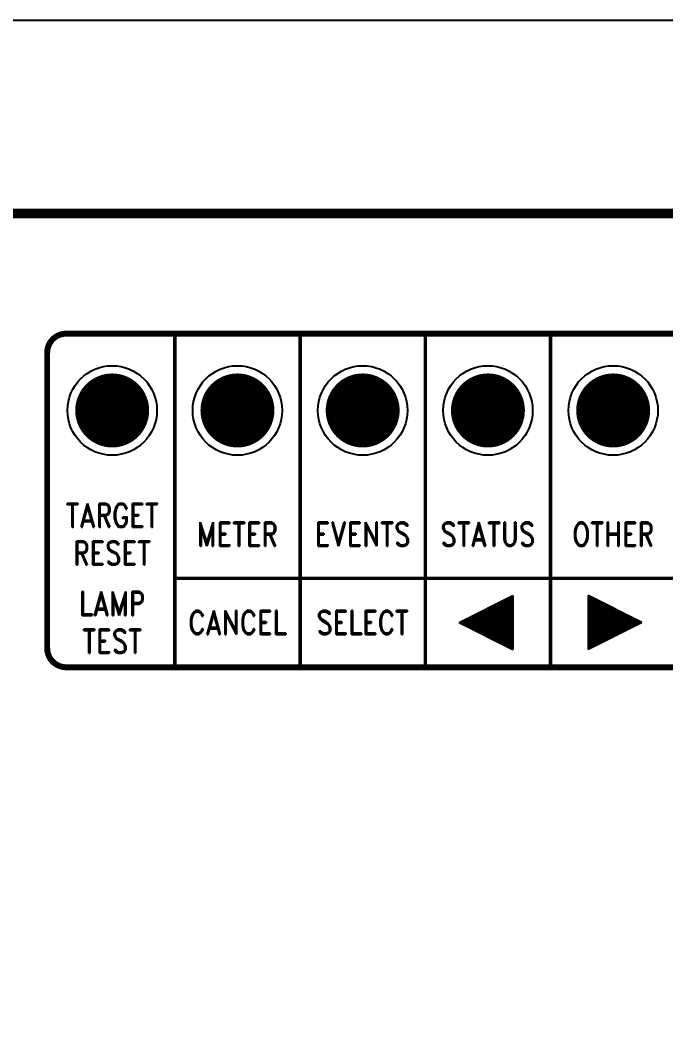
# Model space of a CAD drawing. Extents: x 1.9 to 21.6, y 4.1 to 12.9.
# Drawn here: x 8.864 to 11.571, y 8.717 to 12.917 of the extents above; entities that cross this region are included whole.
import ezdxf
from ezdxf.enums import TextEntityAlignment as Align

# ---------------------------------------------------------------- set-up
doc = ezdxf.new("R2010")
doc.units = 0
doc.header["$MEASUREMENT"] = 0
doc.layers.get('0').update_dxf_attribs({"linetype": 'CONTINUOUS'})
doc.styles.add('ROMAND', font='ROMAND', dxfattribs={"width": 0.875})

msp = doc.modelspace()

# ---------------------------------------------------------------- linework, layer by layer
msp.add_line((2, 12.917), (21.5, 12.917))
at = {"linetype": 'CONTINUOUS'}
for p, q in [((10.7046, 10.3939), (10.9296, 10.5064)), ((10.7754, 10.3585), (10.9171, 10.5002)), ((10.776, 10.3582), (10.9189, 10.5011)), ((10.7766, 10.3579), (10.9206, 10.502)), ((10.7772, 10.3576), (10.9224, 10.5028)), ((10.7778, 10.3573), (10.9242, 10.5037)), ((10.7784, 10.357), (10.9259, 10.5046)), ((10.779, 10.3568), (10.9277, 10.5055)), ((10.7796, 10.3565), (10.9295, 10.5064)), ((10.7801, 10.3562), (10.9296, 10.5056)), ((10.7807, 10.3559), (10.9296, 10.5047)), ((10.7813, 10.3556), (10.9296, 10.5038)), ((10.7819, 10.3553), (10.9296, 10.503)), ((10.7825, 10.355), (10.9296, 10.5021)), ((10.7831, 10.3547), (10.9296, 10.5012)), ((10.7837, 10.3544), (10.9296, 10.5003)), ((10.9296, 10.5064), (10.9296, 10.2814)), ((11.2454, 10.5064), (11.2454, 10.2814)), ((11.4704, 10.3939), (11.2454, 10.5064)), ((11.2454, 10.5059), (11.2458, 10.5063)), ((11.2454, 10.505), (11.2464, 10.506)), ((11.2454, 10.5041), (11.247, 10.5057)), ((11.2454, 10.5032), (11.2475, 10.5054)), ((11.2454, 10.5023), (11.2481, 10.5051)), ((11.2454, 10.5015), (11.2487, 10.5048)), ((11.2454, 10.5006), (11.2493, 10.5045)), ((11.2454, 10.4997), (11.2499, 10.5042)), ((11.2454, 10.4988), (11.2505, 10.5039)), ((11.2454, 10.4979), (11.2511, 10.5036)), ((11.2454, 10.497), (11.2517, 10.5033)), ((11.2454, 10.4962), (11.2523, 10.503)), ((11.2454, 10.4953), (11.2528, 10.5027)), ((11.2454, 10.4944), (11.2534, 10.5024)), ((11.2454, 10.4935), (11.254, 10.5021)), ((11.2454, 10.4926), (11.2546, 10.5018)), ((11.2454, 10.4917), (11.2552, 10.5015)), ((11.2454, 10.4909), (11.2558, 10.5012)), ((11.2454, 10.49), (11.2564, 10.5009)), ((11.2454, 10.4891), (11.257, 10.5007)), ((11.2454, 10.4882), (11.2576, 10.5004)), ((11.2454, 10.4873), (11.2582, 10.5001)), ((10.7477, 10.3724), (10.834, 10.4586)), ((10.7483, 10.3721), (10.8358, 10.4595)), ((10.7489, 10.3718), (10.8375, 10.4604)), ((10.7495, 10.3715), (10.8393, 10.4613)), ((10.7501, 10.3712), (10.8411, 10.4622)), ((10.7507, 10.3709), (10.8429, 10.4631)), ((10.7513, 10.3706), (10.8446, 10.4639)), ((10.7519, 10.3703), (10.8464, 10.4648)), ((10.7524, 10.37), (10.8482, 10.4657)), ((10.753, 10.3697), (10.8499, 10.4666)), ((10.7536, 10.3694), (10.8517, 10.4675)), ((10.7542, 10.3691), (10.8535, 10.4684)), ((10.7548, 10.3688), (10.8552, 10.4693)), ((10.7554, 10.3685), (10.857, 10.4701)), ((10.756, 10.3682), (10.8588, 10.471)), ((10.7566, 10.3679), (10.8605, 10.4719)), ((10.7572, 10.3677), (10.8623, 10.4728)), ((10.7577, 10.3674), (10.8641, 10.4737)), ((10.7583, 10.3671), (10.8658, 10.4746)), ((10.7589, 10.3668), (10.8676, 10.4754)), ((10.7595, 10.3665), (10.8694, 10.4763)), ((10.7601, 10.3662), (10.8711, 10.4772)), ((10.7607, 10.3659), (10.8729, 10.4781)), ((10.7613, 10.3656), (10.8747, 10.479)), ((10.7619, 10.3653), (10.8764, 10.4799)), ((10.7625, 10.365), (10.8782, 10.4807)), ((10.7631, 10.3647), (10.88, 10.4816)), ((10.7636, 10.3644), (10.8817, 10.4825)), ((10.7642, 10.3641), (10.8835, 10.4834)), ((10.7648, 10.3638), (10.8853, 10.4843)), ((10.7654, 10.3635), (10.887, 10.4852)), ((10.766, 10.3632), (10.8888, 10.486)), ((10.7666, 10.3629), (10.8906, 10.4869)), ((10.7672, 10.3626), (10.8923, 10.4878)), ((10.7678, 10.3623), (10.8941, 10.4887)), ((10.7684, 10.3621), (10.8959, 10.4896)), ((10.7689, 10.3618), (10.8977, 10.4905)), ((10.7695, 10.3615), (10.8994, 10.4914)), ((10.7701, 10.3612), (10.9012, 10.4922)), ((10.7707, 10.3609), (10.903, 10.4931)), ((10.7713, 10.3606), (10.9047, 10.494)), ((10.7719, 10.3603), (10.9065, 10.4949)), ((10.7725, 10.36), (10.9083, 10.4958)), ((10.7731, 10.3597), (10.91, 10.4967)), ((10.7737, 10.3594), (10.9118, 10.4975)), ((10.7742, 10.3591), (10.9136, 10.4984)), ((10.7748, 10.3588), (10.9153, 10.4993)), ((10.7843, 10.3541), (10.9296, 10.4994)), ((10.7849, 10.3538), (10.9296, 10.4985)), ((10.7854, 10.3535), (10.9296, 10.4977)), ((10.786, 10.3532), (10.9296, 10.4968)), ((10.7866, 10.3529), (10.9296, 10.4959)), ((10.7872, 10.3526), (10.9296, 10.495)), ((10.7878, 10.3523), (10.9296, 10.4941)), ((10.7884, 10.352), (10.9296, 10.4932)), ((10.789, 10.3517), (10.9296, 10.4924)), ((10.7896, 10.3514), (10.9296, 10.4915)), ((10.7902, 10.3512), (10.9296, 10.4906)), ((10.7907, 10.3509), (10.9296, 10.4897)), ((10.7913, 10.3506), (10.9296, 10.4888)), ((10.7919, 10.3503), (10.9296, 10.4879)), ((10.7925, 10.35), (10.9296, 10.4871)), ((10.7931, 10.3497), (10.9296, 10.4862)), ((10.7937, 10.3494), (10.9296, 10.4853)), ((10.7943, 10.3491), (10.9296, 10.4844)), ((10.7949, 10.3488), (10.9296, 10.4835)), ((10.7955, 10.3485), (10.9296, 10.4826)), ((10.7961, 10.3482), (10.9296, 10.4817)), ((10.7966, 10.3479), (10.9296, 10.4809)), ((10.7972, 10.3476), (10.9296, 10.48)), ((10.7978, 10.3473), (10.9296, 10.4791)), ((10.7984, 10.347), (10.9296, 10.4782)), ((10.799, 10.3467), (10.9296, 10.4773)), ((10.7996, 10.3464), (10.9296, 10.4764)), ((10.8002, 10.3461), (10.9296, 10.4756)), ((10.8008, 10.3458), (10.9296, 10.4747)), ((10.8014, 10.3456), (10.9296, 10.4738)), ((10.8019, 10.3453), (10.9296, 10.4729)), ((10.8025, 10.345), (10.9296, 10.472)), ((10.8031, 10.3447), (10.9296, 10.4711)), ((10.8037, 10.3444), (10.9296, 10.4703)), ((10.8043, 10.3441), (10.9296, 10.4694)), ((10.8049, 10.3438), (10.9296, 10.4685)), ((10.8055, 10.3435), (10.9296, 10.4676)), ((10.8061, 10.3432), (10.9296, 10.4667)), ((10.8067, 10.3429), (10.9296, 10.4658)), ((10.8072, 10.3426), (10.9296, 10.465)), ((10.8078, 10.3423), (10.9296, 10.4641)), ((10.8084, 10.342), (10.9296, 10.4632)), ((10.809, 10.3417), (10.9296, 10.4623)), ((10.8096, 10.3414), (10.9296, 10.4614)), ((10.8102, 10.3411), (10.9296, 10.4605)), ((10.8108, 10.3408), (10.9296, 10.4597)), ((10.8114, 10.3405), (10.9296, 10.4588)), ((11.2454, 10.4864), (11.2587, 10.4998)), ((11.2454, 10.4856), (11.2593, 10.4995)), ((11.2454, 10.4847), (11.2599, 10.4992)), ((11.2454, 10.4838), (11.2605, 10.4989)), ((11.2454, 10.4829), (11.2611, 10.4986)), ((11.2454, 10.482), (11.2617, 10.4983)), ((11.2454, 10.4811), (11.2623, 10.498)), ((11.2454, 10.4803), (11.2629, 10.4977)), ((11.2454, 10.4794), (11.2635, 10.4974)), ((11.2454, 10.4785), (11.264, 10.4971)), ((11.2454, 10.4776), (11.2646, 10.4968)), ((11.2454, 10.4767), (11.2652, 10.4965)), ((11.2454, 10.4758), (11.2658, 10.4962)), ((11.2454, 10.4749), (11.2664, 10.4959)), ((11.2454, 10.4741), (11.267, 10.4956)), ((11.2454, 10.4732), (11.2676, 10.4954)), ((11.2454, 10.4723), (11.2682, 10.4951)), ((11.2454, 10.4714), (11.2688, 10.4948)), ((11.2454, 10.4705), (11.2693, 10.4945)), ((11.2454, 10.4696), (11.2699, 10.4942)), ((11.2454, 10.4688), (11.2705, 10.4939)), ((11.2454, 10.4679), (11.2711, 10.4936)), ((11.2454, 10.467), (11.2717, 10.4933)), ((11.2454, 10.4661), (11.2723, 10.493)), ((11.2454, 10.4652), (11.2729, 10.4927)), ((11.2454, 10.4643), (11.2735, 10.4924)), ((11.2454, 10.4635), (11.2741, 10.4921)), ((11.2454, 10.4626), (11.2747, 10.4918)), ((11.2454, 10.4617), (11.2752, 10.4915)), ((11.2454, 10.4608), (11.2758, 10.4912)), ((11.2454, 10.4599), (11.2764, 10.4909)), ((11.2454, 10.459), (11.277, 10.4906)), ((11.2454, 10.4582), (11.2776, 10.4903)), ((11.2454, 10.4573), (11.2782, 10.49)), ((11.2454, 10.4564), (11.2788, 10.4898)), ((11.2454, 10.4555), (11.2794, 10.4895)), ((11.2454, 10.4546), (11.28, 10.4892)), ((11.2454, 10.4537), (11.2805, 10.4889)), ((11.2454, 10.4529), (11.2811, 10.4886)), ((11.2454, 10.452), (11.2817, 10.4883)), ((11.2454, 10.4511), (11.2823, 10.488)), ((11.2454, 10.4502), (11.2829, 10.4877)), ((11.2454, 10.4493), (11.2835, 10.4874)), ((11.2454, 10.4484), (11.2841, 10.4871)), ((11.2454, 10.4475), (11.2847, 10.4868)), ((11.2454, 10.4467), (11.2853, 10.4865)), ((11.2454, 10.4458), (11.2858, 10.4862)), ((11.2454, 10.4449), (11.2864, 10.4859)), ((11.2454, 10.444), (11.287, 10.4856)), ((11.2454, 10.4431), (11.2876, 10.4853)), ((11.2454, 10.4422), (11.2882, 10.485)), ((11.2454, 10.4414), (11.2888, 10.4847)), ((11.2454, 10.4405), (11.2894, 10.4844)), ((11.2454, 10.4396), (11.29, 10.4842)), ((11.2454, 10.4387), (11.2906, 10.4839)), ((11.2454, 10.4378), (11.2911, 10.4836)), ((11.2454, 10.4369), (11.2917, 10.4833)), ((11.2454, 10.4361), (11.2923, 10.483)), ((11.2454, 10.4352), (11.2929, 10.4827)), ((11.2454, 10.4343), (11.2935, 10.4824)), ((11.2454, 10.4334), (11.2941, 10.4821)), ((11.2454, 10.4325), (11.2947, 10.4818)), ((11.2454, 10.4316), (11.2953, 10.4815)), ((11.2454, 10.4308), (11.2959, 10.4812)), ((11.2454, 10.4299), (11.2965, 10.4809)), ((11.2454, 10.429), (11.297, 10.4806)), ((11.2454, 10.4281), (11.2976, 10.4803)), ((11.2454, 10.4272), (11.2982, 10.48)), ((11.2454, 10.4263), (11.2988, 10.4797)), ((11.2454, 10.4254), (11.2994, 10.4794)), ((11.2454, 10.4246), (11.3, 10.4791)), ((11.2454, 10.4237), (11.3006, 10.4789)), ((11.2454, 10.4228), (11.3012, 10.4786)), ((11.2454, 10.4219), (11.3018, 10.4783)), ((11.2454, 10.421), (11.3023, 10.478)), ((11.2454, 10.4201), (11.3029, 10.4777)), ((11.2454, 10.4193), (11.3035, 10.4774)), ((11.2454, 10.4184), (11.3041, 10.4771)), ((11.2454, 10.4175), (11.3047, 10.4768)), ((11.2454, 10.4166), (11.3053, 10.4765)), ((11.2454, 10.4157), (11.3059, 10.4762)), ((11.2454, 10.4148), (11.3065, 10.4759)), ((11.2454, 10.414), (11.3071, 10.4756)), ((11.2454, 10.4131), (11.3076, 10.4753)), ((11.2454, 10.4122), (11.3082, 10.475)), ((11.2454, 10.4113), (11.3088, 10.4747)), ((11.2454, 10.4104), (11.3094, 10.4744)), ((11.2454, 10.4095), (11.31, 10.4741)), ((11.2454, 10.4087), (11.3106, 10.4738)), ((11.2454, 10.4078), (11.3112, 10.4735)), ((11.2454, 10.4069), (11.3118, 10.4733)), ((11.2454, 10.406), (11.3124, 10.473)), ((11.2454, 10.4051), (11.313, 10.4727)), ((11.2454, 10.4042), (11.3135, 10.4724)), ((11.2454, 10.4034), (11.3141, 10.4721)), ((11.2454, 10.4025), (11.3147, 10.4718)), ((11.2454, 10.4016), (11.3153, 10.4715)), ((11.2454, 10.4007), (11.3159, 10.4712)), ((11.2454, 10.3998), (11.3165, 10.4709)), ((11.2454, 10.3989), (11.3171, 10.4706)), ((11.2454, 10.398), (11.3177, 10.4703)), ((11.2454, 10.3972), (11.3183, 10.47)), ((11.2454, 10.3963), (11.3188, 10.4697)), ((11.2454, 10.3954), (11.3194, 10.4694)), ((11.2454, 10.3945), (11.32, 10.4691)), ((11.2454, 10.3936), (11.3206, 10.4688)), ((11.2454, 10.3927), (11.3212, 10.4685)), ((11.2454, 10.3919), (11.3218, 10.4682)), ((11.2454, 10.391), (11.3224, 10.468)), ((11.2454, 10.3901), (11.323, 10.4677)), ((11.2454, 10.3892), (11.3236, 10.4674)), ((11.2454, 10.3883), (11.3241, 10.4671)), ((11.2454, 10.3874), (11.3247, 10.4668)), ((11.2454, 10.3866), (11.3253, 10.4665)), ((11.2454, 10.3857), (11.3259, 10.4662)), ((11.2454, 10.3848), (11.3265, 10.4659)), ((11.2454, 10.3839), (11.3271, 10.4656)), ((11.2454, 10.383), (11.3277, 10.4653)), ((11.2454, 10.3821), (11.3283, 10.465)), ((11.2454, 10.3813), (11.3289, 10.4647)), ((11.2454, 10.3804), (11.3295, 10.4644)), ((11.2454, 10.3795), (11.33, 10.4641)), ((11.2454, 10.3786), (11.3306, 10.4638)), ((11.2454, 10.3777), (11.3312, 10.4635)), ((11.2454, 10.3768), (11.3318, 10.4632)), ((11.2454, 10.376), (11.3324, 10.4629)), ((11.2454, 10.3751), (11.333, 10.4626)), ((11.2454, 10.3742), (11.3336, 10.4624)), ((11.2454, 10.3733), (11.3342, 10.4621)), ((11.2454, 10.3724), (11.3348, 10.4618)), ((11.2454, 10.3715), (11.3353, 10.4615)), ((11.2454, 10.3706), (11.3359, 10.4612)), ((11.2454, 10.3698), (11.3365, 10.4609)), ((11.2454, 10.3689), (11.3371, 10.4606)), ((11.2454, 10.368), (11.3377, 10.4603)), ((11.2454, 10.3671), (11.3383, 10.46)), ((11.2454, 10.3662), (11.3389, 10.4597)), ((11.2454, 10.3653), (11.3395, 10.4594)), ((11.2454, 10.3645), (11.3401, 10.4591)), ((11.2454, 10.3636), (11.3406, 10.4588)), ((11.2454, 10.3627), (11.3412, 10.4585)), ((11.2454, 10.3618), (11.3418, 10.4582)), ((10.7194, 10.3865), (10.7492, 10.4162)), ((10.72, 10.3862), (10.7509, 10.4171)), ((10.7206, 10.3859), (10.7527, 10.418)), ((10.7212, 10.3856), (10.7545, 10.4189)), ((10.7218, 10.3853), (10.7562, 10.4198)), ((10.7224, 10.385), (10.758, 10.4206)), ((10.723, 10.3847), (10.7598, 10.4215)), ((10.7236, 10.3844), (10.7615, 10.4224)), ((10.7242, 10.3842), (10.7633, 10.4233)), ((10.7248, 10.3839), (10.7651, 10.4242)), ((10.7253, 10.3836), (10.7668, 10.4251)), ((10.7259, 10.3833), (10.7686, 10.4259)), ((10.7265, 10.383), (10.7704, 10.4268)), ((10.7271, 10.3827), (10.7721, 10.4277)), ((10.7277, 10.3824), (10.7739, 10.4286)), ((10.7283, 10.3821), (10.7757, 10.4295)), ((10.7289, 10.3818), (10.7774, 10.4304)), ((10.7295, 10.3815), (10.7792, 10.4312)), ((10.7301, 10.3812), (10.781, 10.4321)), ((10.7306, 10.3809), (10.7827, 10.433)), ((10.7312, 10.3806), (10.7845, 10.4339)), ((10.7318, 10.3803), (10.7863, 10.4348)), ((10.7324, 10.38), (10.788, 10.4357)), ((10.733, 10.3797), (10.7898, 10.4365)), ((10.7336, 10.3794), (10.7916, 10.4374)), ((10.7342, 10.3791), (10.7934, 10.4383)), ((10.7348, 10.3788), (10.7951, 10.4392)), ((10.7354, 10.3786), (10.7969, 10.4401)), ((10.7359, 10.3783), (10.7987, 10.441)), ((10.7365, 10.378), (10.8004, 10.4419)), ((10.7371, 10.3777), (10.8022, 10.4427)), ((10.7377, 10.3774), (10.804, 10.4436)), ((10.7383, 10.3771), (10.8057, 10.4445)), ((10.7389, 10.3768), (10.8075, 10.4454)), ((10.7395, 10.3765), (10.8093, 10.4463)), ((10.7401, 10.3762), (10.811, 10.4472)), ((10.7407, 10.3759), (10.8128, 10.448)), ((10.7412, 10.3756), (10.8146, 10.4489)), ((10.7418, 10.3753), (10.8163, 10.4498)), ((10.7424, 10.375), (10.8181, 10.4507)), ((10.743, 10.3747), (10.8199, 10.4516)), ((10.7436, 10.3744), (10.8216, 10.4525)), ((10.7442, 10.3741), (10.8234, 10.4533)), ((10.7448, 10.3738), (10.8252, 10.4542)), ((10.7454, 10.3735), (10.8269, 10.4551)), ((10.746, 10.3733), (10.8287, 10.456)), ((10.7466, 10.373), (10.8305, 10.4569)), ((10.7471, 10.3727), (10.8322, 10.4578)), ((10.812, 10.3403), (10.9296, 10.4579)), ((10.8125, 10.34), (10.9296, 10.457)), ((10.8131, 10.3397), (10.9296, 10.4561)), ((10.8137, 10.3394), (10.9296, 10.4552)), ((10.8143, 10.3391), (10.9296, 10.4543)), ((10.8149, 10.3388), (10.9296, 10.4535)), ((10.8155, 10.3385), (10.9296, 10.4526)), ((10.8161, 10.3382), (10.9296, 10.4517)), ((10.8167, 10.3379), (10.9296, 10.4508)), ((10.8173, 10.3376), (10.9296, 10.4499)), ((10.8179, 10.3373), (10.9296, 10.449)), ((10.8184, 10.337), (10.9296, 10.4482)), ((10.819, 10.3367), (10.9296, 10.4473)), ((10.8196, 10.3364), (10.9296, 10.4464)), ((10.8202, 10.3361), (10.9296, 10.4455)), ((10.8208, 10.3358), (10.9296, 10.4446)), ((10.8214, 10.3355), (10.9296, 10.4437)), ((10.822, 10.3352), (10.9296, 10.4429)), ((10.8226, 10.3349), (10.9296, 10.442)), ((10.8232, 10.3347), (10.9296, 10.4411)), ((10.8237, 10.3344), (10.9296, 10.4402)), ((10.8243, 10.3341), (10.9296, 10.4393)), ((10.8249, 10.3338), (10.9296, 10.4384)), ((10.8255, 10.3335), (10.9296, 10.4376)), ((10.8261, 10.3332), (10.9296, 10.4367)), ((10.8267, 10.3329), (10.9296, 10.4358)), ((10.8273, 10.3326), (10.9296, 10.4349)), ((10.8279, 10.3323), (10.9296, 10.434)), ((10.8285, 10.332), (10.9296, 10.4331)), ((10.829, 10.3317), (10.9296, 10.4323)), ((10.8296, 10.3314), (10.9296, 10.4314)), ((10.8302, 10.3311), (10.9296, 10.4305)), ((10.8308, 10.3308), (10.9296, 10.4296)), ((10.8314, 10.3305), (10.9296, 10.4287)), ((10.832, 10.3302), (10.9296, 10.4278)), ((10.8326, 10.3299), (10.9296, 10.4269)), ((10.8332, 10.3296), (10.9296, 10.4261)), ((10.8338, 10.3294), (10.9296, 10.4252)), ((10.8344, 10.3291), (10.9296, 10.4243)), ((10.8349, 10.3288), (10.9296, 10.4234)), ((10.8355, 10.3285), (10.9296, 10.4225)), ((10.8361, 10.3282), (10.9296, 10.4216)), ((10.8367, 10.3279), (10.9296, 10.4208)), ((10.8373, 10.3276), (10.9296, 10.4199)), ((10.8379, 10.3273), (10.9296, 10.419)), ((10.8385, 10.327), (10.9296, 10.4181)), ((10.8391, 10.3267), (10.9296, 10.4172)), ((10.8397, 10.3264), (10.9296, 10.4163)), ((11.2454, 10.3609), (11.3424, 10.4579)), ((11.2454, 10.36), (11.343, 10.4576)), ((11.2454, 10.3592), (11.3436, 10.4573)), ((11.2454, 10.3583), (11.3442, 10.457)), ((11.2454, 10.3574), (11.3448, 10.4568)), ((11.2454, 10.3565), (11.3454, 10.4565)), ((11.2454, 10.3556), (11.346, 10.4562)), ((11.2454, 10.3547), (11.3465, 10.4559)), ((11.2454, 10.3539), (11.3471, 10.4556)), ((11.2454, 10.353), (11.3477, 10.4553)), ((11.2454, 10.3521), (11.3483, 10.455)), ((11.2454, 10.3512), (11.3489, 10.4547)), ((11.2454, 10.3503), (11.3495, 10.4544)), ((11.2454, 10.3494), (11.3501, 10.4541)), ((11.2454, 10.3486), (11.3507, 10.4538)), ((11.2454, 10.3477), (11.3513, 10.4535)), ((11.2454, 10.3468), (11.3518, 10.4532)), ((11.2454, 10.3459), (11.3524, 10.4529)), ((11.2454, 10.345), (11.353, 10.4526)), ((11.2454, 10.3441), (11.3536, 10.4523)), ((11.2454, 10.3432), (11.3542, 10.452)), ((11.2454, 10.3424), (11.3548, 10.4517)), ((11.2454, 10.3415), (11.3554, 10.4515)), ((11.2454, 10.3406), (11.356, 10.4512)), ((11.2454, 10.3397), (11.3566, 10.4509)), ((11.2454, 10.3388), (11.3571, 10.4506)), ((11.2454, 10.3379), (11.3577, 10.4503)), ((11.2454, 10.3371), (11.3583, 10.45)), ((11.2454, 10.3362), (11.3589, 10.4497)), ((11.2454, 10.3353), (11.3595, 10.4494)), ((11.2454, 10.3344), (11.3601, 10.4491)), ((11.2454, 10.3335), (11.3607, 10.4488)), ((11.2454, 10.3326), (11.3613, 10.4485)), ((11.2454, 10.3318), (11.3619, 10.4482)), ((11.2454, 10.3309), (11.3624, 10.4479)), ((11.2454, 10.33), (11.363, 10.4476)), ((11.2454, 10.3291), (11.3636, 10.4473)), ((11.2454, 10.3282), (11.3642, 10.447)), ((11.2454, 10.3273), (11.3648, 10.4467)), ((11.2454, 10.3265), (11.3654, 10.4464)), ((11.2454, 10.3256), (11.366, 10.4461)), ((11.2454, 10.3247), (11.3666, 10.4459)), ((11.2454, 10.3238), (11.3672, 10.4456)), ((11.2454, 10.3229), (11.3678, 10.4453)), ((11.2454, 10.322), (11.3683, 10.445)), ((11.2454, 10.3212), (11.3689, 10.4447)), ((11.2454, 10.3203), (11.3695, 10.4444)), ((11.2454, 10.3194), (11.3701, 10.4441)), ((11.2454, 10.3185), (11.3707, 10.4438)), ((11.2454, 10.3176), (11.3713, 10.4435)), ((11.2454, 10.3167), (11.3719, 10.4432)), ((11.2454, 10.3158), (11.3725, 10.4429)), ((11.2454, 10.315), (11.3731, 10.4426)), ((11.2454, 10.3141), (11.3736, 10.4423)), ((11.2454, 10.3132), (11.3742, 10.442)), ((11.2454, 10.3123), (11.3748, 10.4417)), ((11.2454, 10.3114), (11.3754, 10.4414)), ((11.2454, 10.3105), (11.376, 10.4411)), ((11.2454, 10.3097), (11.3766, 10.4408)), ((11.2454, 10.3088), (11.3772, 10.4405)), ((11.2454, 10.3079), (11.3778, 10.4403)), ((11.2454, 10.307), (11.3784, 10.44)), ((11.2454, 10.3061), (11.3789, 10.4397)), ((11.2454, 10.3052), (11.3795, 10.4394)), ((11.2454, 10.3044), (11.3801, 10.4391)), ((11.2454, 10.3035), (11.3807, 10.4388)), ((11.2454, 10.3026), (11.3813, 10.4385)), ((11.2454, 10.3017), (11.3819, 10.4382)), ((11.2454, 10.3008), (11.3825, 10.4379)), ((11.2454, 10.2999), (11.3831, 10.4376)), ((11.2454, 10.2991), (11.3837, 10.4373)), ((11.2454, 10.2982), (11.3843, 10.437)), ((11.2454, 10.2973), (11.3848, 10.4367)), ((11.2454, 10.2964), (11.3854, 10.4364)), ((11.2454, 10.2955), (11.386, 10.4361)), ((11.2454, 10.2946), (11.3866, 10.4358)), ((11.2454, 10.2938), (11.3872, 10.4355)), ((11.2454, 10.2929), (11.3878, 10.4352)), ((11.2454, 10.292), (11.3884, 10.435)), ((11.2454, 10.2911), (11.389, 10.4347)), ((11.2454, 10.2902), (11.3896, 10.4344)), ((11.2454, 10.2893), (11.3901, 10.4341)), ((11.2454, 10.2884), (11.3907, 10.4338)), ((11.2454, 10.2876), (11.3913, 10.4335)), ((11.2454, 10.2867), (11.3919, 10.4332)), ((11.2454, 10.2858), (11.3925, 10.4329)), ((11.2454, 10.2849), (11.3931, 10.4326)), ((11.2454, 10.284), (11.3937, 10.4323)), ((11.2454, 10.2831), (11.3943, 10.432)), ((11.2454, 10.2823), (11.3949, 10.4317)), ((11.2455, 10.2815), (11.3954, 10.4314)), ((11.2473, 10.2824), (11.396, 10.4311)), ((11.2491, 10.2833), (11.3966, 10.4308)), ((11.2508, 10.2841), (11.3972, 10.4305)), ((11.2526, 10.285), (11.3978, 10.4302)), ((11.2544, 10.2859), (11.3984, 10.4299)), ((11.2561, 10.2868), (11.399, 10.4296)), ((11.2579, 10.2877), (11.3996, 10.4294)), ((11.2597, 10.2886), (11.4002, 10.4291)), ((11.2614, 10.2895), (11.4008, 10.4288)), ((11.2632, 10.2903), (11.4013, 10.4285)), ((11.265, 10.2912), (11.4019, 10.4282)), ((11.2667, 10.2921), (11.4025, 10.4279)), ((11.2685, 10.293), (11.4031, 10.4276)), ((11.2703, 10.2939), (11.4037, 10.4273)), ((11.272, 10.2948), (11.4043, 10.427)), ((11.2738, 10.2956), (11.4049, 10.4267)), ((11.2756, 10.2965), (11.4055, 10.4264)), ((11.2773, 10.2974), (11.4061, 10.4261)), ((11.2791, 10.2983), (11.4066, 10.4258)), ((11.2809, 10.2992), (11.4072, 10.4255)), ((11.2827, 10.3001), (11.4078, 10.4252)), ((11.2844, 10.3009), (11.4084, 10.4249)), ((11.2862, 10.3018), (11.409, 10.4246)), ((11.288, 10.3027), (11.4096, 10.4243)), ((11.2897, 10.3036), (11.4102, 10.4241)), ((11.2915, 10.3045), (11.4108, 10.4238)), ((11.2933, 10.3054), (11.4114, 10.4235)), ((11.295, 10.3062), (11.4119, 10.4232)), ((11.2968, 10.3071), (11.4125, 10.4229)), ((11.2986, 10.308), (11.4131, 10.4226)), ((11.3003, 10.3089), (11.4137, 10.4223)), ((11.3021, 10.3098), (11.4143, 10.422)), ((11.3039, 10.3107), (11.4149, 10.4217)), ((11.3056, 10.3115), (11.4155, 10.4214)), ((11.3074, 10.3124), (11.4161, 10.4211)), ((11.3092, 10.3133), (11.4167, 10.4208)), ((11.3109, 10.3142), (11.4173, 10.4205)), ((11.3127, 10.3151), (11.4178, 10.4202)), ((11.3145, 10.316), (11.4184, 10.4199)), ((11.3162, 10.3169), (11.419, 10.4196)), ((11.318, 10.3177), (11.4196, 10.4193)), ((11.3198, 10.3186), (11.4202, 10.419)), ((11.3215, 10.3195), (11.4208, 10.4187)), ((11.3233, 10.3204), (11.4214, 10.4185)), ((11.3251, 10.3213), (11.422, 10.4182)), ((11.3268, 10.3222), (11.4226, 10.4179)), ((11.3286, 10.323), (11.4231, 10.4176)), ((11.3304, 10.3239), (11.4237, 10.4173)), ((11.3321, 10.3248), (11.4243, 10.417)), ((11.3339, 10.3257), (11.4249, 10.4167)), ((11.3357, 10.3266), (11.4255, 10.4164)), ((11.3375, 10.3275), (11.4261, 10.4161)), ((10.7046, 10.3939), (10.9296, 10.2814)), ((10.7047, 10.3939), (10.705, 10.3941)), ((10.7053, 10.3936), (10.7067, 10.395)), ((10.7059, 10.3933), (10.7085, 10.3959)), ((10.7065, 10.393), (10.7103, 10.3968)), ((10.7071, 10.3927), (10.712, 10.3977)), ((10.7077, 10.3924), (10.7138, 10.3985)), ((10.7083, 10.3921), (10.7156, 10.3994)), ((10.7088, 10.3918), (10.7173, 10.4003)), ((10.7094, 10.3915), (10.7191, 10.4012)), ((10.71, 10.3912), (10.7209, 10.4021)), ((10.7106, 10.3909), (10.7226, 10.403)), ((10.7112, 10.3906), (10.7244, 10.4038)), ((10.7118, 10.3903), (10.7262, 10.4047)), ((10.7124, 10.39), (10.7279, 10.4056)), ((10.713, 10.3897), (10.7297, 10.4065)), ((10.7136, 10.3895), (10.7315, 10.4074)), ((10.7141, 10.3892), (10.7332, 10.4083)), ((10.7147, 10.3889), (10.735, 10.4091)), ((10.7153, 10.3886), (10.7368, 10.41)), ((10.7159, 10.3883), (10.7386, 10.4109)), ((10.7165, 10.388), (10.7403, 10.4118)), ((10.7171, 10.3877), (10.7421, 10.4127)), ((10.7177, 10.3874), (10.7439, 10.4136)), ((10.7183, 10.3871), (10.7456, 10.4145)), ((10.7189, 10.3868), (10.7474, 10.4153)), ((10.8402, 10.3261), (10.9296, 10.4155)), ((10.8408, 10.3258), (10.9296, 10.4146)), ((10.8414, 10.3255), (10.9296, 10.4137)), ((10.842, 10.3252), (10.9296, 10.4128)), ((10.8426, 10.3249), (10.9296, 10.4119)), ((10.8432, 10.3246), (10.9296, 10.411)), ((10.8438, 10.3243), (10.9296, 10.4102)), ((10.8444, 10.324), (10.9296, 10.4093)), ((10.845, 10.3238), (10.9296, 10.4084)), ((10.8455, 10.3235), (10.9296, 10.4075)), ((10.8461, 10.3232), (10.9296, 10.4066)), ((10.8467, 10.3229), (10.9296, 10.4057)), ((10.8473, 10.3226), (10.9296, 10.4049)), ((10.8479, 10.3223), (10.9296, 10.404)), ((10.8485, 10.322), (10.9296, 10.4031)), ((10.8491, 10.3217), (10.9296, 10.4022)), ((10.8497, 10.3214), (10.9296, 10.4013)), ((10.8503, 10.3211), (10.9296, 10.4004)), ((10.8509, 10.3208), (10.9296, 10.3995)), ((10.8514, 10.3205), (10.9296, 10.3987)), ((10.852, 10.3202), (10.9296, 10.3978)), ((10.8526, 10.3199), (10.9296, 10.3969)), ((10.8532, 10.3196), (10.9296, 10.396)), ((10.8538, 10.3193), (10.9296, 10.3951)), ((10.8544, 10.319), (10.9296, 10.3942)), ((10.855, 10.3187), (10.9296, 10.3934)), ((10.8556, 10.3184), (10.9296, 10.3925)), ((10.8562, 10.3182), (10.9296, 10.3916)), ((10.8567, 10.3179), (10.9296, 10.3907)), ((10.8573, 10.3176), (10.9296, 10.3898)), ((10.8579, 10.3173), (10.9296, 10.3889)), ((10.8585, 10.317), (10.9296, 10.3881)), ((10.8591, 10.3167), (10.9296, 10.3872)), ((10.8597, 10.3164), (10.9296, 10.3863)), ((10.8603, 10.3161), (10.9296, 10.3854)), ((10.8609, 10.3158), (10.9296, 10.3845)), ((10.8615, 10.3155), (10.9296, 10.3836)), ((10.862, 10.3152), (10.9296, 10.3828)), ((10.8626, 10.3149), (10.9296, 10.3819)), ((10.8632, 10.3146), (10.9296, 10.381)), ((10.8638, 10.3143), (10.9296, 10.3801)), ((10.8644, 10.314), (10.9296, 10.3792)), ((10.865, 10.3137), (10.9296, 10.3783)), ((10.8656, 10.3134), (10.9296, 10.3774)), ((10.8662, 10.3131), (10.9296, 10.3766)), ((10.8668, 10.3129), (10.9296, 10.3757)), ((10.8674, 10.3126), (10.9296, 10.3748)), ((11.4704, 10.3939), (11.2454, 10.2814)), ((11.3392, 10.3283), (11.4267, 10.4158)), ((11.341, 10.3292), (11.4273, 10.4155)), ((11.3428, 10.3301), (11.4279, 10.4152)), ((11.3445, 10.331), (11.4284, 10.4149)), ((11.3463, 10.3319), (11.429, 10.4146)), ((11.3481, 10.3328), (11.4296, 10.4143)), ((11.3498, 10.3336), (11.4302, 10.414)), ((11.3516, 10.3345), (11.4308, 10.4137)), ((11.3534, 10.3354), (11.4314, 10.4134)), ((11.3551, 10.3363), (11.432, 10.4131)), ((11.3569, 10.3372), (11.4326, 10.4129)), ((11.3587, 10.3381), (11.4332, 10.4126)), ((11.3604, 10.3389), (11.4337, 10.4123)), ((11.3622, 10.3398), (11.4343, 10.412)), ((11.364, 10.3407), (11.4349, 10.4117)), ((11.3657, 10.3416), (11.4355, 10.4114)), ((11.3675, 10.3425), (11.4361, 10.4111)), ((11.3693, 10.3434), (11.4367, 10.4108)), ((11.371, 10.3443), (11.4373, 10.4105)), ((11.3728, 10.3451), (11.4379, 10.4102)), ((11.3746, 10.346), (11.4385, 10.4099)), ((11.3763, 10.3469), (11.4391, 10.4096)), ((11.3781, 10.3478), (11.4396, 10.4093)), ((11.3799, 10.3487), (11.4402, 10.409)), ((11.3816, 10.3496), (11.4408, 10.4087)), ((11.3834, 10.3504), (11.4414, 10.4084)), ((11.3852, 10.3513), (11.442, 10.4081)), ((11.3869, 10.3522), (11.4426, 10.4078)), ((11.3887, 10.3531), (11.4432, 10.4076)), ((11.3905, 10.354), (11.4438, 10.4073)), ((11.3923, 10.3549), (11.4444, 10.407)), ((11.394, 10.3557), (11.4449, 10.4067)), ((11.3958, 10.3566), (11.4455, 10.4064)), ((11.3976, 10.3575), (11.4461, 10.4061)), ((11.3993, 10.3584), (11.4467, 10.4058)), ((11.4011, 10.3593), (11.4473, 10.4055)), ((11.4029, 10.3602), (11.4479, 10.4052)), ((11.4046, 10.361), (11.4485, 10.4049)), ((11.4064, 10.3619), (11.4491, 10.4046)), ((11.4082, 10.3628), (11.4497, 10.4043)), ((11.4099, 10.3637), (11.4502, 10.404)), ((11.4117, 10.3646), (11.4508, 10.4037)), ((11.4135, 10.3655), (11.4514, 10.4034)), ((11.4152, 10.3663), (11.452, 10.4031)), ((11.417, 10.3672), (11.4526, 10.4028)), ((11.4188, 10.3681), (11.4532, 10.4025)), ((11.4205, 10.369), (11.4538, 10.4022)), ((11.4223, 10.3699), (11.4544, 10.402)), ((11.4241, 10.3708), (11.455, 10.4017)), ((11.4258, 10.3717), (11.4556, 10.4014)), ((11.4276, 10.3725), (11.4561, 10.4011)), ((11.4294, 10.3734), (11.4567, 10.4008)), ((11.4311, 10.3743), (11.4573, 10.4005)), ((11.4329, 10.3752), (11.4579, 10.4002)), ((11.4347, 10.3761), (11.4585, 10.3999)), ((11.4364, 10.377), (11.4591, 10.3996)), ((11.4382, 10.3778), (11.4597, 10.3993)), ((11.44, 10.3787), (11.4603, 10.399)), ((11.4417, 10.3796), (11.4609, 10.3987)), ((11.4435, 10.3805), (11.4614, 10.3984)), ((11.4453, 10.3814), (11.462, 10.3981)), ((11.4471, 10.3823), (11.4626, 10.3978)), ((11.4488, 10.3831), (11.4632, 10.3975)), ((11.4506, 10.384), (11.4638, 10.3972)), ((11.4524, 10.3849), (11.4644, 10.3969)), ((11.4541, 10.3858), (11.465, 10.3967)), ((11.4559, 10.3867), (11.4656, 10.3964)), ((11.4577, 10.3876), (11.4662, 10.3961)), ((11.4594, 10.3884), (11.4667, 10.3958)), ((11.4612, 10.3893), (11.4673, 10.3955)), ((11.463, 10.3902), (11.4679, 10.3952)), ((11.4647, 10.3911), (11.4685, 10.3949)), ((11.4665, 10.392), (11.4691, 10.3946)), ((11.4683, 10.3929), (11.4697, 10.3943)), ((11.47, 10.3937), (11.4703, 10.394)), ((10.8679, 10.3123), (10.9296, 10.3739)), ((10.8685, 10.312), (10.9296, 10.373)), ((10.8691, 10.3117), (10.9296, 10.3721)), ((10.8697, 10.3114), (10.9296, 10.3713)), ((10.8703, 10.3111), (10.9296, 10.3704)), ((10.8709, 10.3108), (10.9296, 10.3695)), ((10.8715, 10.3105), (10.9296, 10.3686)), ((10.8721, 10.3102), (10.9296, 10.3677)), ((10.8727, 10.3099), (10.9296, 10.3668)), ((10.8732, 10.3096), (10.9296, 10.366)), ((10.8738, 10.3093), (10.9296, 10.3651)), ((10.8744, 10.309), (10.9296, 10.3642)), ((10.875, 10.3087), (10.9296, 10.3633)), ((10.8756, 10.3084), (10.9296, 10.3624)), ((10.8762, 10.3081), (10.9296, 10.3615)), ((10.8768, 10.3078), (10.9296, 10.3607)), ((10.8774, 10.3075), (10.9296, 10.3598)), ((10.878, 10.3073), (10.9296, 10.3589)), ((10.8785, 10.307), (10.9296, 10.358)), ((10.8791, 10.3067), (10.9296, 10.3571)), ((10.8797, 10.3064), (10.9296, 10.3562)), ((10.8803, 10.3061), (10.9296, 10.3554)), ((10.8809, 10.3058), (10.9296, 10.3545)), ((10.8815, 10.3055), (10.9296, 10.3536)), ((10.8821, 10.3052), (10.9296, 10.3527)), ((10.8827, 10.3049), (10.9296, 10.3518)), ((10.8833, 10.3046), (10.9296, 10.3509)), ((10.8838, 10.3043), (10.9296, 10.35)), ((10.8844, 10.304), (10.9296, 10.3492)), ((10.885, 10.3037), (10.9296, 10.3483)), ((10.8856, 10.3034), (10.9296, 10.3474)), ((10.8862, 10.3031), (10.9296, 10.3465)), ((10.8868, 10.3028), (10.9296, 10.3456)), ((10.8874, 10.3025), (10.9296, 10.3447)), ((10.888, 10.3022), (10.9296, 10.3439)), ((10.8886, 10.302), (10.9296, 10.343)), ((10.8892, 10.3017), (10.9296, 10.3421)), ((10.8897, 10.3014), (10.9296, 10.3412)), ((10.8903, 10.3011), (10.9296, 10.3403)), ((10.8909, 10.3008), (10.9296, 10.3394)), ((10.8915, 10.3005), (10.9296, 10.3386)), ((10.8921, 10.3002), (10.9296, 10.3377)), ((10.8927, 10.2999), (10.9296, 10.3368)), ((10.8933, 10.2996), (10.9296, 10.3359)), ((10.8939, 10.2993), (10.9296, 10.335)), ((10.8945, 10.299), (10.9296, 10.3341)), ((10.895, 10.2987), (10.9296, 10.3333)), ((10.8956, 10.2984), (10.9296, 10.3324)), ((10.8962, 10.2981), (10.9296, 10.3315)), ((10.8968, 10.2978), (10.9296, 10.3306)), ((10.8974, 10.2975), (10.9296, 10.3297)), ((10.898, 10.2972), (10.9296, 10.3288)), ((10.8986, 10.2969), (10.9296, 10.328)), ((10.8992, 10.2966), (10.9296, 10.3271)), ((10.8998, 10.2964), (10.9296, 10.3262)), ((10.9003, 10.2961), (10.9296, 10.3253)), ((10.9009, 10.2958), (10.9296, 10.3244)), ((10.9015, 10.2955), (10.9296, 10.3235)), ((10.9021, 10.2952), (10.9296, 10.3226)), ((10.9027, 10.2949), (10.9296, 10.3218)), ((10.9033, 10.2946), (10.9296, 10.3209)), ((10.9039, 10.2943), (10.9296, 10.32)), ((10.9045, 10.294), (10.9296, 10.3191)), ((10.9051, 10.2937), (10.9296, 10.3182)), ((10.9057, 10.2934), (10.9296, 10.3173)), ((10.9062, 10.2931), (10.9296, 10.3165)), ((10.9068, 10.2928), (10.9296, 10.3156)), ((10.9074, 10.2925), (10.9296, 10.3147)), ((10.908, 10.2922), (10.9296, 10.3138)), ((10.9086, 10.2919), (10.9296, 10.3129)), ((10.9092, 10.2916), (10.9296, 10.312)), ((10.9098, 10.2913), (10.9296, 10.3112)), ((10.9104, 10.291), (10.9296, 10.3103)), ((10.911, 10.2908), (10.9296, 10.3094)), ((10.9115, 10.2905), (10.9296, 10.3085)), ((10.9121, 10.2902), (10.9296, 10.3076)), ((10.9127, 10.2899), (10.9296, 10.3067)), ((10.9133, 10.2896), (10.9296, 10.3059)), ((10.9139, 10.2893), (10.9296, 10.305)), ((10.9145, 10.289), (10.9296, 10.3041)), ((10.9151, 10.2887), (10.9296, 10.3032)), ((10.9157, 10.2884), (10.9296, 10.3023)), ((10.9163, 10.2881), (10.9296, 10.3014)), ((10.9168, 10.2878), (10.9296, 10.3006)), ((10.9174, 10.2875), (10.9296, 10.2997)), ((10.918, 10.2872), (10.9296, 10.2988)), ((10.9186, 10.2869), (10.9296, 10.2979)), ((10.9192, 10.2866), (10.9296, 10.297)), ((10.9198, 10.2863), (10.9296, 10.2961)), ((10.9204, 10.286), (10.9296, 10.2952)), ((10.921, 10.2857), (10.9296, 10.2944)), ((10.9216, 10.2855), (10.9296, 10.2935)), ((10.9222, 10.2852), (10.9296, 10.2926)), ((10.9227, 10.2849), (10.9296, 10.2917)), ((10.9233, 10.2846), (10.9296, 10.2908)), ((10.9239, 10.2843), (10.9296, 10.2899)), ((10.9245, 10.284), (10.9296, 10.2891)), ((10.9251, 10.2837), (10.9296, 10.2882)), ((10.9257, 10.2834), (10.9296, 10.2873)), ((10.9263, 10.2831), (10.9296, 10.2864)), ((10.9269, 10.2828), (10.9296, 10.2855)), ((10.9275, 10.2825), (10.9296, 10.2846)), ((10.928, 10.2822), (10.9296, 10.2838)), ((10.9286, 10.2819), (10.9296, 10.2829)), ((10.9292, 10.2816), (10.9296, 10.282))]:
    msp.add_line(p, q, dxfattribs=at)
at = {"linetype": 'CONTINUOUS', "const_width": 0.04}
msp.add_lwpolyline([(20.49, 5.407), (20.49, 12.027, 0.414214), (20.41, 12.107), (3.09, 12.107, 0.414214), (3.01, 12.027), (3.01, 5.407, 0.414214), (3.09, 5.327), (20.41, 5.327, 0.414214)], format="xyb", close=True, dxfattribs=at)
for points, const_width in [([(9.0575, 11.6036), (13.1175, 11.6036, -0.414214), (13.1975, 11.5236), (13.1975, 10.2866, -0.414214), (13.1175, 10.2066), (9.0575, 10.2066, -0.414214), (8.9775, 10.2866), (8.9775, 11.5236, -0.414214)], 0.025), ([(9.1725, 11.282, 1), (9.3275, 11.282, 1)], 0.155), ([(9.6975, 11.282, 1), (9.8525, 11.282, 1)], 0.155), ([(10.2225, 11.282, 1), (10.3775, 11.282, 1)], 0.155), ([(10.7475, 11.282, 1), (10.9025, 11.282, 1)], 0.155), ([(11.2725, 11.282, 1), (11.4275, 11.282, 1)], 0.155)]:
    msp.add_lwpolyline(points, format="xyb", close=True, dxfattribs=dict(const_width=const_width))
at = {"const_width": 0.015}
for points in [[(9.5125, 11.6036), (9.5125, 10.2066)], [(10.0375, 11.6036), (10.0375, 10.2066)], [(13.1975, 10.5789), (9.5125, 10.5789)]]:
    msp.add_lwpolyline(points, dxfattribs=at)
at = {"linetype": 'CONTINUOUS'}
for points, const_width in [([(10.5625, 11.6036), (10.5625, 10.2066)], 0.015), ([(11.0875, 11.6036), (11.0875, 10.2066)], 0.015), ([(10.3, 11.232), (10.3, 11.332)], 0.005), ([(10.825, 11.232), (10.825, 11.332)], 0.005), ([(11.35, 11.232), (11.35, 11.332)], 0.005), ([(10.25, 11.282), (10.35, 11.282)], 0.005), ([(10.775, 11.282), (10.875, 11.282)], 0.005), ([(11.3, 11.282), (11.4, 11.282)], 0.005)]:
    msp.add_lwpolyline(points, dxfattribs=dict(at, const_width=const_width))
for centre in [(9.25, 11.282), (9.775, 11.282), (10.3, 11.282), (10.825, 11.282), (11.35, 11.282)]:
    msp.add_circle(centre, 0.1875)

# ---------------------------------------------------------------- texts
at = {"style": 'ROMAND', "width": 0.8}
for s, p in [('TARGET', (9.25, 10.7927)), ('METER', (9.775, 10.7138)), ('EVENTS', (10.3, 10.7138)), ('RESET', (9.25, 10.6349)), ('LAMP', (9.25, 10.4235)), ('CANCEL', (9.775, 10.344)), ('SELECT', (10.3, 10.344)), ('TEST', (9.25, 10.2656))]:
    msp.add_text(s, height=0.1, dxfattribs=at).set_placement(p, align=Align.CENTER)
at = {"linetype": 'CONTINUOUS', "style": 'ROMAND', "width": 0.8}
for s, p in [('STATUS', (10.825, 10.7138)), ('OTHER', (11.35, 10.7138))]:
    msp.add_text(s, height=0.1, dxfattribs=at).set_placement(p, align=Align.CENTER)

doc.saveas('drawing.dxf')
